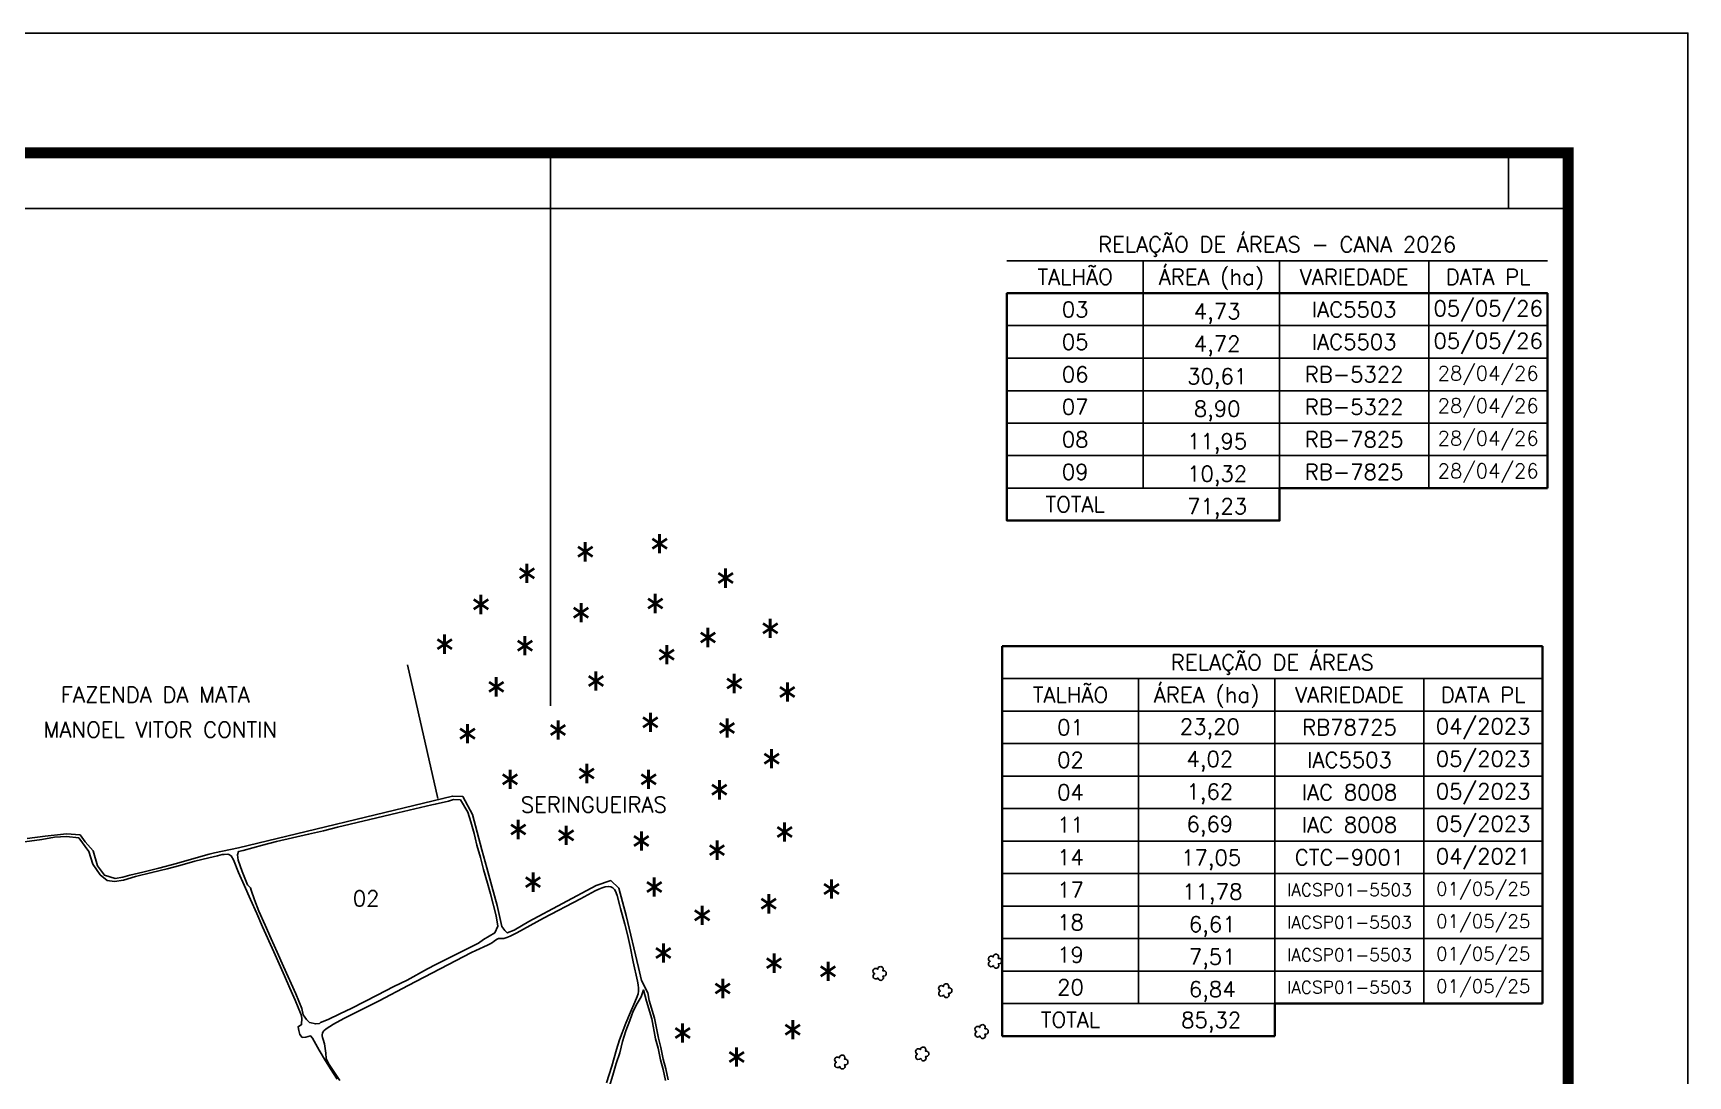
# Model space of a CAD drawing. Extents: x 755862 to 758487, y 7817271 to 7820983.
# Drawn here: x 756760 to 758487, y 7819894 to 7820983 of the extents above; entities that cross this region are included whole.
import ezdxf
from ezdxf.enums import TextEntityAlignment as Align

# ---------------------------------------------------------------- set-up
doc = ezdxf.new("R2010")
doc.units = 0
doc.header["$MEASUREMENT"] = 0
doc.linetypes.add('CONTINUO', pattern=[0])
doc.linetypes.add('LIN0', pattern=[0])
for name, color, linetype in [('0114000282', 1, 'Continuous'), ('0114000282017', 5, 'Continuous'), ('_SIMBOLO ARVORE', 118, 'Continuous'), ('_SIMBOLO SERINGUEIRAS', 118, 'Continuous'), ('MALHA', 8, 'Continuous'), ('MARGEM', 5, 'Continuous'), ('QUADRO_DE_AREAS_CANA_2023', 7, 'Continuous'), ('QUADRO_DE_AREAS_CANA_2025', 7, 'Continuous'), ('QUADRO_DE_AREAS_CANA_ANTIGA', 7, 'Continuous'), ('TEXTO', 7, 'Continuous'), ('TEXTO_NUN_TAL', 7, 'Continuous')]:
    doc.layers.add(name, color=color, linetype=linetype)
for name, color, linetype, lineweight in [('0114000282001', 5, 'Continuous', 25), ('0114000282002', 5, 'Continuous', 25), ('0114000282003', 5, 'Continuous', 25), ('TEXTO_DIVERSOS', 7, 'Continuous', 5)]:
    doc.layers.add(name, color=color, linetype=linetype, lineweight=lineweight)
doc.styles.add('Simplex', font='simplex.shx')

msp = doc.modelspace()

# ---------------------------------------------------------------- linework, layer by layer
at = {"linetype": 'ByBlock'}
msp.add_lwpolyline([(757182.3, 7820184), (757150.6, 7820323.4)], dxfattribs=at)
at = {"layer": '0114000282'}
msp.add_lwpolyline([(757422.8, 7819890.2), (757420.4, 7819901.6), (757417.5, 7819911.9), (757415.1, 7819923.9), (757412.5, 7819933.5), (757408.4, 7819954.4), (757402.9, 7819973.1), (757401.4, 7819981), (757394.8, 7819994), (757391.8, 7820007.6), (757391.8, 7820007.6), (757391.8, 7820007.6), (757379, 7820061.9), (757371.2, 7820090.3), (757363, 7820098.2), (757347.6, 7820092.9), (757277.3, 7820055.6), (757262, 7820046.6), (757254.7, 7820043.5), (757252, 7820046), (757249.1, 7820050.4), (757244.1, 7820072.3), (757238.5, 7820092.2), (757233.3, 7820111.5), (757228.2, 7820130.3), (757223.3, 7820148.9), (757218.4, 7820167.1), (757208.3, 7820186.1), (757197.5, 7820186.5), (757187.6, 7820183.8), (756974.2, 7820132.5), (756949.2, 7820127.1), (756943.5, 7820125.7), (756927.5, 7820121.3), (756909.4, 7820116), (756890.8, 7820111.2), (756874.2, 7820107), (756860.8, 7820103.9), (756853.3, 7820101.8), (756845.4, 7820100.4), (756834.2, 7820104), (756826.9, 7820113.7), (756822.3, 7820129.3), (756814.1, 7820138.7), (756808.7, 7820146.1), (756794.7, 7820147.1), (756791.4, 7820146.8), (756772.1, 7820144.4), (756753.5, 7820142.3)], dxfattribs=at)
at = {"layer": '0114000282001', "flags": 128}
msp.add_lwpolyline([(756740.3, 7820137.1), (756768.8, 7820141.2), (756782.1, 7820143.7), (756794.6, 7820144.1), (756807.3, 7820143), (756818, 7820128.5), (756822.2, 7820115.5), (756829.6, 7820104.3), (756837, 7820098.4), (756844.8, 7820097.3), (756854, 7820098.8), (756866.6, 7820102.5), (756883.8, 7820106.5), (756899.5, 7820110.5), (756912.7, 7820114.1), (756928.6, 7820118.3), (756943.1, 7820121.8), (756952.3, 7820124.1), (756957, 7820125.5), (756959.1, 7820125.5), (756962.8, 7820125.9), (756964, 7820125.6), (756966.3, 7820124.2), (756969, 7820119.7), (756974.1, 7820106.6), (756979.9, 7820093.5), (756986.6, 7820078.5), (756993.1, 7820063.8), (756999.1, 7820050), (757010.9, 7820023.7), (757016.7, 7820011.4), (757022.2, 7819998.8), (757027.8, 7819986), (757033.2, 7819973.4), (757039.4, 7819958.1), (757040.2, 7819954.7), (757040, 7819947.8), (757036.3, 7819945.6), (757037.1, 7819941.6), (757038.2, 7819937.4), (757040.6, 7819934.3), (757044.5, 7819934.8), (757049.3, 7819936), (757051.5, 7819933.8), (757058.3, 7819921), (757065, 7819910.1), (757070.3, 7819901.6), (757077.2, 7819890.7)], dxfattribs=at)
at = {"layer": '0114000282002'}
msp.add_lwpolyline([(757220.1, 7820147.2), (757220.1, 7820147.4), (757216.7, 7820159.4), (757213.5, 7820169.8), (757205.8, 7820182.5), (757198.4, 7820182.8), (757193.4, 7820181), (757179.6, 7820177.9), (757176, 7820177.4), (757140.3, 7820168.8), (757111.1, 7820162), (757077.4, 7820153.8), (757062.8, 7820150.3), (757047.3, 7820146.6), (757013.7, 7820138.9), (756999, 7820135.2), (756978.9, 7820129.6), (756974.1, 7820128.4), (756972.9, 7820125.2), (756973.8, 7820119.6), (756975.8, 7820113.5), (756977.8, 7820107.7), (756983.6, 7820093.9), (756986.5, 7820090.5), (756987.3, 7820088.1), (756990.7, 7820078), (756995.4, 7820066.4), (757002, 7820051.7), (757008.1, 7820037.4), (757014.4, 7820023.6), (757021.1, 7820008.6), (757033.8, 7819979.9), (757040.2, 7819964.8), (757041.6, 7819958.1), (757045.1, 7819953.1), (757048.3, 7819950.1), (757054.7, 7819948.5), (757058.6, 7819948.9), (757059.8, 7819949.9), (757067.6, 7819953.1), (757079.9, 7819959.2), (757092.5, 7819964.9), (757118.9, 7819978.5), (757136.4, 7819987.6), (757150.2, 7819994.2), (757171.5, 7820006), (757180.2, 7820010.5), (757195.6, 7820018.4), (757211.4, 7820026.3), (757224.5, 7820032.8), (757230, 7820036.8), (757241.8, 7820043.8), (757244.7, 7820050.6), (757243.2, 7820061.3), (757237.3, 7820084.5), (757233.9, 7820095.5), (757229.8, 7820109.7), (757226.7, 7820122.4), (757222.9, 7820135.2), (757221.2, 7820142.7)], close=True, dxfattribs=at)
at = {"layer": '0114000282003'}
msp.add_lwpolyline([(757419.9, 7819889.5), (757417.5, 7819900.8), (757414.6, 7819911.2), (757412.2, 7819923.2), (757409.6, 7819932.8), (757405.5, 7819953.7), (757400, 7819972.4), (757396.9, 7819984.1), (757394.4, 7819976.9), (757390.4, 7819969.7), (757386.3, 7819961.8), (757382.5, 7819952.2), (757378.6, 7819941.4), (757374.9, 7819930.1), (757372.2, 7819918.5), (757368.4, 7819907.3), (757365, 7819895.2), (757361, 7819882.5)], dxfattribs=at)
at = {"layer": '0114000282017'}
msp.add_lwpolyline([(757358.2, 7819886.9), (757364, 7819904.6), (757368.7, 7819921.8), (757372, 7819931.8), (757378.5, 7819949.2), (757383.5, 7819960.8), (757387.9, 7819971.2), (757390.2, 7819977.2), (757391.2, 7819979.9), (757391.8, 7819982.7), (757391.8, 7819986), (757391.2, 7819989.5), (757390.5, 7819993.3), (757386.2, 7820013.2), (757382.9, 7820029.3), (757380.1, 7820041.9), (757377.6, 7820052.8), (757373, 7820069), (757372.3, 7820071.7), (757369.5, 7820082.7), (757367.8, 7820087), (757366.6, 7820088.9), (757365, 7820090.5), (757362.7, 7820091.6), (757360.1, 7820092.1), (757357, 7820091.8), (757353.7, 7820090.7), (757350.2, 7820089.3), (757346.6, 7820087.6), (757331.1, 7820079.3), (757292.5, 7820059.1), (757264.6, 7820043.5), (757257.7, 7820040.2), (757254.2, 7820038.8), (757251, 7820037.9), (757247.9, 7820037.7), (757245.7, 7820037.6), (757244.2, 7820037.2), (757243.4, 7820036.8), (757241.2, 7820034.9), (757239.3, 7820033.5), (757236.8, 7820032.1), (757234.2, 7820030.8), (757221.8, 7820025.2), (757217.4, 7820023), (757184.8, 7820005.9), (757151.4, 7819988.5), (757120.8, 7819972.7), (757084.1, 7819954.2), (757073.4, 7819948.3), (757065.7, 7819943.4), (757063.3, 7819941.4), (757062.2, 7819939.9), (757061.7, 7819938.9), (757061.3, 7819937.3), (757061.4, 7819936), (757061.8, 7819934.2), (757062.5, 7819932.2), (757063.8, 7819927.7), (757065.3, 7819918), (757065.8, 7819912.4), (757066.4, 7819911), (757068, 7819907.1), (757079.8, 7819889.4)], dxfattribs=at)
at = {"layer": '_SIMBOLO ARVORE', "linetype": 'CONTINUO'}
for points in [[(757762.3, 7820009.6, 0), (757761.1, 7820008.5, 0), (757759.5, 7820008.3, 0), (757758.4, 7820008.8, 0), (757757.6, 7820009.6, 0), (757757.2, 7820010.5, 0), (757757.1, 7820011.8, 0), (757757.6, 7820012.6, 0), (757758, 7820013.3, 0), (757758.9, 7820013.9, 0), (757758.4, 7820014.1, 0), (757757.8, 7820014.5, 0), (757757.1, 7820015.6, 0), (757757, 7820016.9, 0), (757757.5, 7820018.2, 0), (757758, 7820018.6, 0), (757758.9, 7820019.2, 0), (757759.9, 7820019.3, 0), (757760.7, 7820019.2, 0), (757761.3, 7820018.9, 0), (757762, 7820018.3, 0), (757762.2, 7820019.5, 0), (757762.4, 7820020, 0), (757762.9, 7820020.6, 0), (757763.6, 7820020.9, 0), (757764.3, 7820021.2, 0), (757765.2, 7820021.3, 0), (757765.9, 7820021.2, 0), (757766.6, 7820020.8, 0), (757767.1, 7820020.3, 0), (757767.5, 7820019.5, 0), (757767.6, 7820018.6, 0), (757767.3, 7820017, 0), (757768.4, 7820017, 0), (757769.3, 7820016.8, 0), (757770.2, 7820016.1, 0), (757770.7, 7820015.5, 0), (757770.8, 7820013.3, 0), (757770.3, 7820012.3, 0), (757769.6, 7820011.6, 0), (757768.4, 7820011.3, 0), (757767.4, 7820011.4, 0), (757768, 7820009.3, 0), (757767.7, 7820008.5, 0), (757767.1, 7820007.6, 0), (757766.4, 7820007.1, 0), (757765.5, 7820006.9, 0), (757764.6, 7820006.9, 0), (757763.9, 7820007.1, 0), (757763.1, 7820007.9, 0), (757762.5, 7820008.6, 0), (757762.4, 7820009.7, 0)], [(757641.8, 7819996.7, 0), (757640.6, 7819995.7, 0), (757639, 7819995.5, 0), (757637.9, 7819995.9, 0), (757637.1, 7819996.7, 0), (757636.7, 7819997.6, 0), (757636.6, 7819998.9, 0), (757637.1, 7819999.8, 0), (757637.5, 7820000.4, 0), (757638.4, 7820001, 0), (757637.9, 7820001.2, 0), (757637.3, 7820001.7, 0), (757636.6, 7820002.7, 0), (757636.5, 7820004, 0), (757637, 7820005.3, 0), (757637.5, 7820005.8, 0), (757638.4, 7820006.4, 0), (757639.4, 7820006.5, 0), (757640.2, 7820006.4, 0), (757640.8, 7820006.1, 0), (757641.5, 7820005.5, 0), (757641.7, 7820006.6, 0), (757641.9, 7820007.1, 0), (757642.4, 7820007.7, 0), (757643.1, 7820008, 0), (757643.8, 7820008.3, 0), (757644.7, 7820008.4, 0), (757645.4, 7820008.3, 0), (757646.1, 7820008, 0), (757646.6, 7820007.5, 0), (757647, 7820006.7, 0), (757647.1, 7820005.7, 0), (757646.8, 7820004.1, 0), (757647.9, 7820004.1, 0), (757648.8, 7820003.9, 0), (757649.7, 7820003.2, 0), (757650.2, 7820002.7, 0), (757650.3, 7820000.4, 0), (757649.8, 7819999.4, 0), (757649.1, 7819998.8, 0), (757647.9, 7819998.5, 0), (757646.9, 7819998.6, 0), (757647.5, 7819996.5, 0), (757647.2, 7819995.6, 0), (757646.6, 7819994.8, 0), (757645.9, 7819994.2, 0), (757645, 7819994, 0), (757644.1, 7819994.1, 0), (757643.4, 7819994.3, 0), (757642.6, 7819995, 0), (757642, 7819995.8, 0), (757641.9, 7819996.8, 0)], [(757710.3, 7819978.7, 0), (757709.1, 7819977.7, 0), (757707.5, 7819977.5, 0), (757706.4, 7819977.9, 0), (757705.6, 7819978.7, 0), (757705.2, 7819979.6, 0), (757705.1, 7819980.9, 0), (757705.6, 7819981.8, 0), (757706, 7819982.4, 0), (757706.9, 7819983, 0), (757706.4, 7819983.2, 0), (757705.8, 7819983.7, 0), (757705.1, 7819984.7, 0), (757705, 7819986, 0), (757705.5, 7819987.3, 0), (757706, 7819987.8, 0), (757706.9, 7819988.4, 0), (757707.9, 7819988.5, 0), (757708.7, 7819988.4, 0), (757709.3, 7819988.1, 0), (757710, 7819987.5, 0), (757710.2, 7819988.6, 0), (757710.4, 7819989.1, 0), (757710.9, 7819989.7, 0), (757711.6, 7819990, 0), (757712.3, 7819990.3, 0), (757713.2, 7819990.4, 0), (757713.9, 7819990.3, 0), (757714.6, 7819990, 0), (757715.1, 7819989.5, 0), (757715.5, 7819988.7, 0), (757715.6, 7819987.7, 0), (757715.3, 7819986.1, 0), (757716.4, 7819986.1, 0), (757717.3, 7819985.9, 0), (757718.2, 7819985.2, 0), (757718.7, 7819984.7, 0), (757718.8, 7819982.4, 0), (757718.3, 7819981.4, 0), (757717.6, 7819980.8, 0), (757716.4, 7819980.5, 0), (757715.4, 7819980.6, 0), (757716, 7819978.5, 0), (757715.7, 7819977.6, 0), (757715.1, 7819976.8, 0), (757714.4, 7819976.2, 0), (757713.5, 7819976, 0), (757712.6, 7819976.1, 0), (757711.9, 7819976.3, 0), (757711.1, 7819977, 0), (757710.5, 7819977.8, 0), (757710.4, 7819978.8, 0)], [(757748.3, 7819936.1, 0), (757747.1, 7819935, 0), (757745.5, 7819934.8, 0), (757744.4, 7819935.3, 0), (757743.6, 7819936.1, 0), (757743.2, 7819937, 0), (757743.1, 7819938.3, 0), (757743.6, 7819939.1, 0), (757744, 7819939.8, 0), (757744.9, 7819940.4, 0), (757744.4, 7819940.6, 0), (757743.8, 7819941, 0), (757743.1, 7819942.1, 0), (757743, 7819943.4, 0), (757743.5, 7819944.7, 0), (757744, 7819945.1, 0), (757744.9, 7819945.7, 0), (757745.9, 7819945.8, 0), (757746.7, 7819945.7, 0), (757747.3, 7819945.4, 0), (757748, 7819944.8, 0), (757748.2, 7819946, 0), (757748.4, 7819946.5, 0), (757748.9, 7819947.1, 0), (757749.6, 7819947.4, 0), (757750.3, 7819947.7, 0), (757751.2, 7819947.8, 0), (757751.9, 7819947.7, 0), (757752.6, 7819947.3, 0), (757753.1, 7819946.8, 0), (757753.5, 7819946, 0), (757753.6, 7819945.1, 0), (757753.3, 7819943.5, 0), (757754.4, 7819943.5, 0), (757755.3, 7819943.3, 0), (757756.2, 7819942.6, 0), (757756.7, 7819942, 0), (757756.8, 7819939.8, 0), (757756.3, 7819938.8, 0), (757755.6, 7819938.1, 0), (757754.4, 7819937.8, 0), (757753.4, 7819937.9, 0), (757754, 7819935.8, 0), (757753.7, 7819935, 0), (757753.1, 7819934.1, 0), (757752.4, 7819933.6, 0), (757751.5, 7819933.4, 0), (757750.6, 7819933.4, 0), (757749.9, 7819933.6, 0), (757749.1, 7819934.4, 0), (757748.5, 7819935.1, 0), (757748.4, 7819936.2, 0)], [(757601.8, 7819904.2, 0), (757600.6, 7819903.2, 0), (757599, 7819903, 0), (757597.9, 7819903.4, 0), (757597.1, 7819904.2, 0), (757596.7, 7819905.1, 0), (757596.6, 7819906.4, 0), (757597.1, 7819907.3, 0), (757597.5, 7819907.9, 0), (757598.4, 7819908.5, 0), (757597.9, 7819908.7, 0), (757597.3, 7819909.2, 0), (757596.6, 7819910.2, 0), (757596.5, 7819911.5, 0), (757597, 7819912.8, 0), (757597.5, 7819913.3, 0), (757598.4, 7819913.9, 0), (757599.4, 7819914, 0), (757600.2, 7819913.9, 0), (757600.8, 7819913.6, 0), (757601.5, 7819913, 0), (757601.7, 7819914.1, 0), (757601.9, 7819914.6, 0), (757602.4, 7819915.2, 0), (757603.1, 7819915.5, 0), (757603.8, 7819915.8, 0), (757604.7, 7819915.9, 0), (757605.4, 7819915.8, 0), (757606.1, 7819915.5, 0), (757606.6, 7819915, 0), (757607, 7819914.2, 0), (757607.1, 7819913.2, 0), (757606.8, 7819911.6, 0), (757607.9, 7819911.6, 0), (757608.8, 7819911.4, 0), (757609.7, 7819910.7, 0), (757610.2, 7819910.2, 0), (757610.3, 7819907.9, 0), (757609.8, 7819906.9, 0), (757609.1, 7819906.3, 0), (757607.9, 7819906, 0), (757606.9, 7819906.1, 0), (757607.5, 7819904, 0), (757607.2, 7819903.1, 0), (757606.6, 7819902.3, 0), (757605.9, 7819901.7, 0), (757605, 7819901.5, 0), (757604.1, 7819901.6, 0), (757603.4, 7819901.8, 0), (757602.6, 7819902.5, 0), (757602, 7819903.3, 0), (757601.9, 7819904.3, 0)], [(757686.3, 7819912.7, 0), (757685.1, 7819911.7, 0), (757683.5, 7819911.5, 0), (757682.4, 7819911.9, 0), (757681.6, 7819912.7, 0), (757681.2, 7819913.6, 0), (757681.1, 7819914.9, 0), (757681.6, 7819915.8, 0), (757682, 7819916.4, 0), (757682.9, 7819917, 0), (757682.4, 7819917.2, 0), (757681.8, 7819917.7, 0), (757681.1, 7819918.7, 0), (757681, 7819920, 0), (757681.5, 7819921.3, 0), (757682, 7819921.8, 0), (757682.9, 7819922.4, 0), (757683.9, 7819922.5, 0), (757684.7, 7819922.4, 0), (757685.3, 7819922.1, 0), (757686, 7819921.5, 0), (757686.2, 7819922.6, 0), (757686.4, 7819923.1, 0), (757686.9, 7819923.7, 0), (757687.6, 7819924, 0), (757688.3, 7819924.3, 0), (757689.2, 7819924.4, 0), (757689.9, 7819924.3, 0), (757690.6, 7819924, 0), (757691.1, 7819923.5, 0), (757691.5, 7819922.7, 0), (757691.6, 7819921.7, 0), (757691.3, 7819920.1, 0), (757692.4, 7819920.1, 0), (757693.3, 7819919.9, 0), (757694.2, 7819919.2, 0), (757694.7, 7819918.7, 0), (757694.8, 7819916.4, 0), (757694.3, 7819915.4, 0), (757693.6, 7819914.8, 0), (757692.4, 7819914.5, 0), (757691.4, 7819914.6, 0), (757692, 7819912.5, 0), (757691.7, 7819911.6, 0), (757691.1, 7819910.8, 0), (757690.4, 7819910.2, 0), (757689.5, 7819910, 0), (757688.6, 7819910.1, 0), (757687.9, 7819910.3, 0), (757687.1, 7819911, 0), (757686.5, 7819911.8, 0), (757686.4, 7819912.8, 0)]]:
    msp.add_polyline3d(points, dxfattribs=at)
at = {"layer": 'MALHA', "linetype": 'ByBlock'}
for points in [[(757300, 7820858), (757300, 7820280.6)], [(758300, 7820858), (758300, 7820800.5)], [(755987.3, 7820800), (756200, 7820800), (758362.3, 7820800)]]:
    msp.add_lwpolyline(points, dxfattribs=at)
at = {"layer": 'MARGEM', "color": 174, "linetype": 'LIN0', "flags": 128}
msp.add_lwpolyline([(758487.3, 7817270.5), (758487.3, 7820983), (755862.3, 7820983), (755862.3, 7817270.5)], close=True, dxfattribs=at)
at = {"layer": 'MARGEM', "color": 174, "linetype": 'LIN0', "const_width": 11.4, "flags": 128}
msp.add_lwpolyline([(758362.3, 7817688.5), (758362.3, 7820858), (755987.3, 7820858), (755987.3, 7817688.5)], close=True, dxfattribs=at)
at = {"layer": 'QUADRO_DE_AREAS_CANA_2023', "color": 174, "linetype": 'ByBlock', "lineweight": 40}
for p, q in [((757771.4, 7820343), (758335.6, 7820343)), ((757771.4, 7820207.3), (757771.4, 7820343)), ((758335.6, 7820343), (758335.6, 7820207.3)), ((757771.4, 7820173.4), (757771.4, 7820207.3)), ((758335.6, 7820207.3), (758335.6, 7820173.4)), ((757771.4, 7819935.9), (757771.4, 7820173.4)), ((758335.6, 7820173.4), (758335.6, 7819969.8))]:
    msp.add_line(p, q, dxfattribs=at)
at = {"layer": 'QUADRO_DE_AREAS_CANA_2023', "linetype": 'Continuous'}
for p, q in [((758335.6, 7820309.1), (757771.4, 7820309.1)), ((757913.7, 7820309.1), (757913.7, 7820207.3)), ((758056, 7820309.1), (758056, 7820207.3)), ((758211.7, 7820309.1), (758211.7, 7820207.3)), ((758335.6, 7820275.1), (757771.4, 7820275.1)), ((758335.6, 7820241.2), (757771.4, 7820241.2)), ((758056, 7820207.3), (757771.4, 7820207.3)), ((758056, 7820207.3), (757771.4, 7820207.3)), ((757913.7, 7820207.3), (757913.7, 7820173.4)), ((758335.6, 7820207.3), (758056, 7820207.3)), ((758335.6, 7820207.3), (758056, 7820207.3)), ((758056, 7820207.3), (758056, 7820173.4)), ((758211.7, 7820207.3), (758211.7, 7820173.4)), ((758335.6, 7820173.4), (757771.4, 7820173.4)), ((758335.6, 7820173.4), (757771.4, 7820173.4)), ((757913.7, 7820173.4), (757913.7, 7819969.8)), ((758056, 7820173.4), (758056, 7819969.8)), ((758211.7, 7820173.4), (758211.7, 7819969.8)), ((758335.6, 7820139.4), (757771.4, 7820139.4)), ((758335.6, 7820105.5), (757771.4, 7820105.5)), ((758335.6, 7820071.6), (757771.4, 7820071.6)), ((758335.6, 7820037.6), (757771.4, 7820037.6)), ((758335.6, 7820003.7), (757771.4, 7820003.7)), ((758056, 7819969.8), (757771.4, 7819969.8))]:
    msp.add_line(p, q, dxfattribs=at)
at = {"layer": 'QUADRO_DE_AREAS_CANA_2025', "linetype": 'Continuous'}
for p, q in [((758340.6, 7820745.4), (757776.4, 7820745.4)), ((757918.7, 7820745.4), (757918.7, 7820508)), ((758061, 7820745.4), (758061, 7820508)), ((758216.7, 7820745.4), (758216.7, 7820508)), ((758340.6, 7820711.5), (757776.4, 7820711.5)), ((758340.6, 7820677.6), (757776.4, 7820677.6)), ((758340.6, 7820643.7), (757776.4, 7820643.7)), ((758340.6, 7820609.7), (757776.4, 7820609.7)), ((758340.6, 7820575.8), (757776.4, 7820575.8)), ((758340.6, 7820541.9), (757776.4, 7820541.9)), ((758061, 7820508), (757776.4, 7820508))]:
    msp.add_line(p, q, dxfattribs=at)
at = {"layer": 'QUADRO_DE_AREAS_CANA_2025', "color": 174, "linetype": 'ByBlock', "lineweight": 40}
msp.add_lwpolyline([(758340.6, 7820508), (758061, 7820508), (758061, 7820474), (757776.4, 7820474), (757776.4, 7820711.5), (758340.6, 7820711.5)], close=True, dxfattribs=at)
at = {"layer": 'QUADRO_DE_AREAS_CANA_ANTIGA', "color": 174, "linetype": 'ByBlock', "lineweight": 40}
for p, q in [((758335.6, 7819969.8), (758056, 7819969.8)), ((758056, 7819969.8), (758056, 7819935.9)), ((758056, 7819935.9), (757771.4, 7819935.9))]:
    msp.add_line(p, q, dxfattribs=at)

# ---------------------------------------------------------------- texts
at = {"layer": '_SIMBOLO SERINGUEIRAS', "linetype": 'Continuous', "style": 'Simplex'}
for p in [(757336.2, 7820434), (757413.7, 7820442.5), (757275.2, 7820411.5), (757482.7, 7820406.5), (757227.2, 7820379), (757409.2, 7820380), (757331.7, 7820370.5), (757464.2, 7820344.5), (757529.2, 7820354), (757189.2, 7820337.5), (757273.2, 7820336), (757421.2, 7820326.5), (757243.2, 7820293), (757347.2, 7820299), (757491.7, 7820296.5), (757547.2, 7820287.5), (757213.2, 7820244), (757307.7, 7820248), (757404.2, 7820256), (757484.2, 7820250), (757530.7, 7820218), (757257.7, 7820196.5), (757337.7, 7820202.5), (757402.2, 7820196.5), (757476.2, 7820185.5), (757266.2, 7820144), (757316.2, 7820138), (757544.2, 7820141.5), (757394.7, 7820132), (757473.7, 7820122.5), (757281.7, 7820089), (757408.2, 7820084), (757593.2, 7820082), (757458.2, 7820054.5), (757527.7, 7820066.5), (757417.7, 7820015), (757533.2, 7820004.5), (757589.7, 7819996), (757479.7, 7819978), (757437.7, 7819931.5), (757552.7, 7819935), (757494.2, 7819906.5)]:
    msp.add_text('*', height=35, dxfattribs=at).set_placement(p, align=Align.MIDDLE_CENTER)
at = {"layer": 'QUADRO_DE_AREAS_CANA_2023', "linetype": 'Continuous', "style": 'Simplex'}
for s, p in [('05/05/26', (758278.7, 7820695.6)), ('IAC5503', (758138.9, 7820694.5)), ('05/05/26', (758278.7, 7820661.7)), ('IAC5503', (758138.9, 7820660.6)), ('RELAÇÃO DE ÁREAS', (758053.5, 7820326)), ('TALHÃO', (757842.6, 7820292.1)), ('ÁREA (ha)', (757984.9, 7820292.1)), ('VARIEDADE', (758133.9, 7820292.1)), ('DATA PL', (758273.7, 7820292.1)), ('01', (757842.6, 7820258.2)), ('23,20', (757988.2, 7820259)), ('RB78725', (758133.9, 7820258.2)), ('04/2023', (758273.6, 7820259.3)), ('02', (757842.6, 7820224.2)), ('4,02', (757988.2, 7820225.1)), ('IAC5503', (758133.9, 7820224.2)), ('05/2023', (758273.6, 7820225.3)), ('04', (757842.6, 7820190.3)), ('1,62', (757988.2, 7820191.1)), ('IAC 8008', (758133.9, 7820190.3)), ('05/2023', (758273.6, 7820191.4)), ('11', (757842.6, 7820156.4)), ('6,69', (757988.2, 7820157.2)), ('IAC 8008', (758133.9, 7820156.4)), ('05/2023', (758273.6, 7820157.5))]:
    msp.add_text(s, height=16.25, dxfattribs=at).set_placement(p, align=Align.MIDDLE_CENTER)
at = {"layer": 'QUADRO_DE_AREAS_CANA_2025', "linetype": 'Continuous', "style": 'Simplex'}
for s, height, p in [('RELAÇÃO DE ÁREAS - CANA 2026', 16.25, (758058.5, 7820762.4)), ('TALHÃO', 16.25, (757847.6, 7820728.5)), ('ÁREA (ha)', 16.25, (757989.9, 7820728.5)), ('VARIEDADE', 16.25, (758138.9, 7820728.5)), ('DATA PL', 16.25, (758278.7, 7820728.5)), ('03', 16.25, (757847.6, 7820694.5)), ('4,73', 16.25, (757995.8, 7820692.6)), ('05', 16.25, (757847.6, 7820660.6)), ('4,72', 16.25, (757995.8, 7820658.7)), ('28/04/26', 15, (758278.7, 7820627.8)), ('06', 16.25, (757847.6, 7820626.7)), ('30,61', 16.25, (757995.8, 7820624.7)), ('RB-5322', 16.25, (758138.9, 7820626.7)), ('28/04/26', 15, (758278.7, 7820593.9)), ('07', 16.25, (757847.6, 7820592.8)), ('8,90', 16.25, (757995.8, 7820590.8)), ('RB-5322', 16.25, (758138.9, 7820592.8)), ('28/04/26', 15, (758278.7, 7820559.9)), ('08', 16.25, (757847.6, 7820558.8)), ('11,95', 16.25, (757995.8, 7820556.9)), ('RB-7825', 16.25, (758138.9, 7820558.8)), ('28/04/26', 15, (758278.7, 7820526)), ('09', 16.25, (757847.6, 7820524.9)), ('10,32', 16.25, (757995.8, 7820523)), ('RB-7825', 16.25, (758138.9, 7820524.9)), ('TOTAL', 16.25, (757847.6, 7820491)), ('71,23', 16.25, (757995.8, 7820489)), ('17', 16.25, (757842.6, 7820088.5)), ('11,78', 16.25, (757990.8, 7820086.6)), ('IACSP01-5503', 13, (758133.9, 7820088.5)), ('01/05/25', 14, (758273.6, 7820089.6)), ('18', 16.25, (757842.6, 7820054.6)), ('6,61', 16.25, (757990.8, 7820052.6)), ('IACSP01-5503', 13, (758133.9, 7820054.6)), ('01/05/25', 14, (758273.6, 7820055.7)), ('19', 16.25, (757842.6, 7820020.7)), ('7,51', 16.25, (757990.8, 7820018.7)), ('IACSP01-5503', 13, (758133.9, 7820020.7)), ('01/05/25', 14, (758273.6, 7820021.8)), ('20', 16.25, (757842.6, 7819986.8)), ('6,84', 16.25, (757990.8, 7819984.8)), ('IACSP01-5503', 13, (758133.9, 7819986.8)), ('01/05/25', 14, (758273.6, 7819987.9))]:
    msp.add_text(s, height=height, dxfattribs=at).set_placement(p, align=Align.MIDDLE_CENTER)
at = {"layer": 'QUADRO_DE_AREAS_CANA_ANTIGA', "linetype": 'Continuous', "style": 'Simplex'}
for s, p in [('14', (757842.6, 7820122.5)), ('17,05', (757989.7, 7820122.2)), ('CTC-9001', (758133.9, 7820122.5)), ('04/2021', (758273.6, 7820123.6)), ('TOTAL', (757842.6, 7819952.8)), ('85,32', (757989.7, 7819952.6))]:
    msp.add_text(s, height=16.25, dxfattribs=at).set_placement(p, align=Align.MIDDLE_CENTER)
at = {"layer": 'TEXTO', "linetype": 'Continuous', "style": 'Simplex'}
for s, p in [('FAZENDA DA MATA ', (756892.9, 7820292.2)), ('MANOEL VITOR CONTIN', (756892.5, 7820255.8))]:
    msp.add_text(s, height=16.25, dxfattribs=at).set_placement(p, align=Align.MIDDLE_CENTER)
at = {"layer": 'TEXTO_DIVERSOS', "linetype": 'Continuous', "style": 'Simplex'}
msp.add_text('SERINGUEIRAS', height=16.25, dxfattribs=at).set_placement((757345.2, 7820177.5), align=Align.MIDDLE_CENTER)
at = {"layer": 'TEXTO_NUN_TAL', "linetype": 'Continuous', "style": 'Simplex'}
msp.add_text('02', height=16.25, dxfattribs=at).set_placement((757107.3, 7820079.6), align=Align.MIDDLE_CENTER)

doc.saveas('drawing.dxf')
